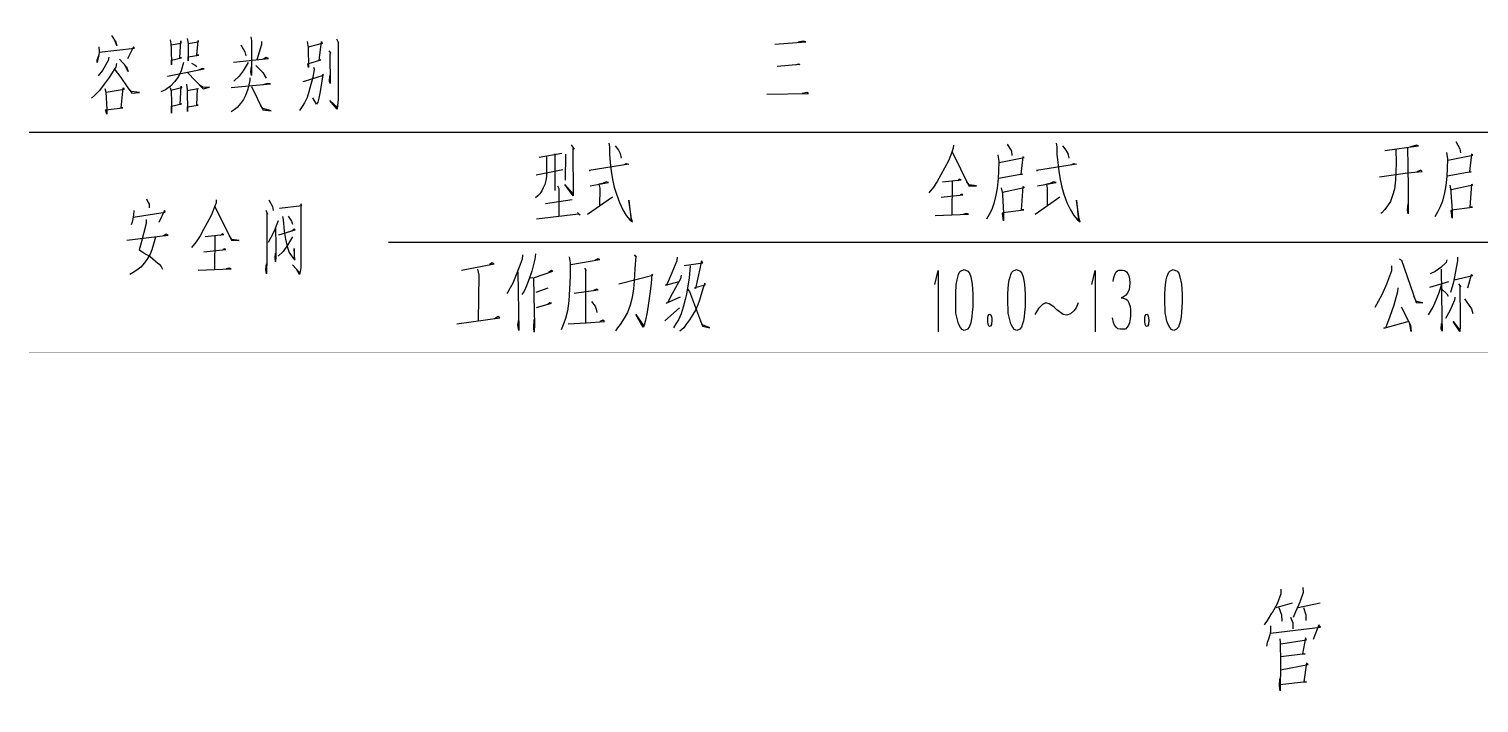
# Model space of a CAD drawing. Extents: x 0 to 8410, y 0 to 11890.
# Drawn here: x 6510 to 7434, y 7836 to 8265 of the extents above; entities that cross this region are included whole.
import ezdxf

# ---------------------------------------------------------------- set-up
doc = ezdxf.new("R2010")
doc.units = 0
doc.header["$MEASUREMENT"] = 0
doc.layers.add('6', color=7, linetype='Continuous')

msp = doc.modelspace()

# ---------------------------------------------------------------- linework, layer by layer
at = {"layer": '6'}
for p, q in [((6554.56, 8253.78), (6554.69, 8250.45)), ((6554.69, 8250.25), (6577.17, 8252.8)), ((6562.53, 8260.84), (6565.41, 8256.72)), ((6565.93, 8254.37), (6564.75, 8257.9)), ((6565.41, 8256.72), (6565.93, 8254.37)), ((6576.52, 8253.78), (6572.86, 8246.14)), ((6577.17, 8252.8), (6576.52, 8253.78)), ((6599.85, 8258.1), (6600.37, 8255.55)), ((6600.37, 8255.55), (6600.63, 8252.41)), ((6606.78, 8255.74), (6600.5, 8254.76)), ((6600.63, 8252.41), (6600.9, 8242.21)), ((6606.12, 8246.72), (6606.65, 8257.51)), ((6606.65, 8257.51), (6606.78, 8255.74)), ((6610.83, 8259.08), (6611.35, 8255.74)), ((6617.89, 8256.72), (6611.35, 8255.55)), ((6611.35, 8255.74), (6611.48, 8249.86)), ((6616.97, 8248.29), (6617.76, 8257.7)), ((6617.76, 8257.7), (6617.89, 8256.72)), ((6645.01, 8254.96), (6647.5, 8250.45)), ((6651.42, 8260.06), (6651.81, 8257.51)), ((6651.81, 8257.51), (6651.68, 8235.35)), ((6658.08, 8255.16), (6655.08, 8245.35)), ((6658.08, 8257.12), (6658.08, 8255.16)), ((6687.17, 8257.12), (6687.82, 8253.19)), ((6696.84, 8255.74), (6687.82, 8253.39)), ((6687.82, 8253.19), (6688.08, 8240.45)), ((6695.01, 8244.96), (6696.45, 8257.12)), ((6696.45, 8257.12), (6696.84, 8255.74)), ((6705.99, 8258.88), (6707.3, 8256.33)), ((6707.3, 8256.33), (6706.91, 8256.14)), ((6706.91, 8256.14), (6706.91, 8220.06)), ((6985.24, 8255.41), (7004.98, 8256.78)), ((7003.41, 8257.37), (7000.14, 8256.59)), ((7004.98, 8256.78), (7003.41, 8257.37)), ((6553.51, 8245.35), (6554.43, 8248.1)), ((6553.9, 8245.74), (6553.51, 8243.78)), ((6553.51, 8243.78), (6553.51, 8245.35)), ((6554.56, 8248.49), (6553.9, 8245.74)), ((6554.69, 8250.45), (6554.56, 8248.49)), ((6560.44, 8244.96), (6556.91, 8238.68)), ((6560.83, 8247.12), (6560.44, 8244.96)), ((6565.67, 8243), (6565.27, 8240.84)), ((6567.63, 8245.94), (6572.07, 8241.04)), ((6600.9, 8245.16), (6607.17, 8246.72)), ((6600.9, 8242.21), (6600.9, 8245.16)), ((6607.17, 8246.72), (6606.12, 8246.72)), ((6608.48, 8243.78), (6607.04, 8238.49)), ((6611.48, 8249.86), (6611.48, 8244.76)), ((6611.48, 8247.31), (6618.15, 8248.29)), ((6611.48, 8244.76), (6611.48, 8247.31)), ((6613.57, 8243.39), (6615.93, 8242.02)), ((6618.15, 8248.29), (6616.97, 8248.29)), ((6640.31, 8243.98), (6662.53, 8246.33)), ((6649.59, 8243.78), (6646.45, 8238.49)), ((6647.5, 8250.45), (6648.15, 8247.9)), ((6661.09, 8246.92), (6659.39, 8245.94)), ((6662.53, 8246.33), (6661.09, 8246.92)), ((6687.69, 8242.8), (6696.06, 8245.35)), ((6688.08, 8240.45), (6687.69, 8242.8)), ((6696.06, 8245.35), (6695.01, 8244.96)), ((6701.16, 8251.23), (6702.07, 8249.86)), ((6702.07, 8249.86), (6701.81, 8248.88)), ((6701.81, 8248.88), (6701.94, 8230.45)), ((6998.44, 8242.27), (7000.28, 8242.86)), ((7000.28, 8242.86), (7001.19, 8242.47)), ((6556.91, 8238.68), (6554.16, 8235.16)), ((6561.09, 8234.17), (6557.82, 8229.86)), ((6564.23, 8239.27), (6561.09, 8234.17)), ((6565.27, 8240.84), (6564.23, 8239.27)), ((6564.36, 8239.66), (6568.41, 8234.17)), ((6568.41, 8234.17), (6572.59, 8228.29)), ((6573.25, 8237.9), (6571.16, 8242.02)), ((6572.07, 8241.04), (6573.25, 8237.9)), ((6598.15, 8234.96), (6621.68, 8239.66)), ((6605.34, 8234.76), (6602.99, 8231.63)), ((6607.04, 8238.49), (6605.34, 8234.76)), ((6610.96, 8237.31), (6621.03, 8226.92)), ((6615.93, 8242.02), (6616.84, 8241.23)), ((6620.63, 8239.86), (6618.28, 8239.08)), ((6621.68, 8239.66), (6620.63, 8239.86)), ((6643.97, 8234.96), (6640.57, 8231.82)), ((6646.45, 8238.49), (6643.97, 8234.96)), ((6650.76, 8233.98), (6650.76, 8232.21)), ((6651.42, 8237.7), (6651.68, 8241.23)), ((6651.68, 8235.35), (6651.42, 8237.7)), ((6654.56, 8241.82), (6659, 8237.31)), ((6659, 8237.31), (6661.09, 8233.78)), ((6685.6, 8231.82), (6697.76, 8235.55)), ((6690.83, 8234.17), (6689.65, 8229.66)), ((6691.74, 8239.47), (6690.83, 8234.17)), ((6691.35, 8240.84), (6691.74, 8239.47)), ((6696.97, 8234.57), (6695.93, 8227.9)), ((6697.23, 8236.33), (6696.97, 8234.57)), ((6697.76, 8235.55), (6697.23, 8236.33)), ((6701.55, 8231.63), (6701.81, 8235.35)), ((7001.19, 8242.47), (6986.81, 8241.1)), ((6554.82, 8225.94), (6551.68, 8222.8)), ((6557.82, 8229.86), (6554.82, 8225.94)), ((6558.35, 8227.12), (6559, 8224.76)), ((6559, 8224.76), (6559.52, 8213.78)), ((6570.63, 8226.53), (6559.26, 8224.57)), ((6568.8, 8214.76), (6569.98, 8227.51)), ((6569.98, 8227.51), (6570.63, 8226.53)), ((6572.59, 8228.29), (6575.6, 8224.17)), ((6575.34, 8225.16), (6573.25, 8227.31)), ((6580.44, 8224.57), (6575.34, 8225.16)), ((6575.6, 8224.17), (6580.44, 8224.57)), ((6596.97, 8226.33), (6593.97, 8224.96)), ((6600.24, 8228.68), (6596.97, 8226.33)), ((6599.98, 8227.7), (6600.5, 8225.55)), ((6602.99, 8231.63), (6600.24, 8228.68)), ((6607.17, 8227.51), (6600.37, 8225.94)), ((6600.5, 8225.55), (6600.9, 8218.68)), ((6606.25, 8216.92), (6606.91, 8228.68)), ((6606.91, 8228.68), (6607.17, 8227.51)), ((6610.31, 8229.86), (6610.83, 8226.33)), ((6617.76, 8226.92), (6610.57, 8225.74)), ((6610.83, 8226.33), (6610.96, 8212.61)), ((6616.84, 8216.53), (6617.37, 8227.12)), ((6617.37, 8227.12), (6617.76, 8226.92)), ((6621.03, 8227.7), (6618.41, 8229.47)), ((6621.03, 8226.92), (6624.95, 8228.1)), ((6624.95, 8228.1), (6621.03, 8227.7)), ((6638.87, 8227.7), (6663.84, 8230.06)), ((6649.46, 8226.72), (6648.02, 8222.61)), ((6650.76, 8232.21), (6649.46, 8226.72)), ((6651.81, 8228.49), (6659, 8213.59)), ((6662.27, 8230.45), (6659, 8229.47)), ((6663.84, 8230.06), (6662.27, 8230.45)), ((6684.56, 8231.82), (6684.95, 8231.63)), ((6684.95, 8231.63), (6685.6, 8231.82)), ((6688.35, 8224.96), (6687.17, 8221.43)), ((6689.65, 8229.66), (6688.35, 8224.96)), ((6695.93, 8227.9), (6695.27, 8224.17)), ((6701.94, 8230.45), (6701.55, 8231.63)), ((7005.63, 8224.63), (7002.76, 8224.04)), ((7006.68, 8224.04), (7005.63, 8224.63)), ((6551.68, 8222.8), (6549.72, 8221.04)), ((6600.9, 8218.68), (6600.9, 8217.7)), ((6600.9, 8217.7), (6600.9, 8211.43)), ((6600.9, 8215.94), (6607.17, 8217.31)), ((6600.9, 8211.43), (6600.9, 8215.94)), ((6607.17, 8217.31), (6606.25, 8216.92)), ((6610.96, 8215.55), (6617.89, 8216.53)), ((6610.96, 8212.61), (6610.96, 8215.55)), ((6617.89, 8216.53), (6616.84, 8216.53)), ((6642.66, 8215.16), (6640.83, 8213.59)), ((6644.75, 8217.51), (6642.66, 8215.16)), ((6646.71, 8220.25), (6644.75, 8217.51)), ((6648.02, 8222.61), (6646.71, 8220.25)), ((6659, 8214.37), (6657.56, 8216.53)), ((6684.03, 8215.74), (6682.46, 8213.19)), ((6685.47, 8218.1), (6684.03, 8215.74)), ((6687.17, 8221.43), (6685.47, 8218.1)), ((6693.18, 8217.12), (6690.83, 8221.23)), ((6693.97, 8218.49), (6693.18, 8217.12)), ((6694.75, 8221.04), (6693.97, 8218.49)), ((6695.27, 8224.17), (6694.75, 8221.04)), ((6706.38, 8213.98), (6701.68, 8219.47)), ((6701.68, 8219.47), (6706.52, 8214.96)), ((6706.65, 8216.33), (6706.38, 8213.98)), ((6706.52, 8214.96), (6706.91, 8216.72)), ((6706.91, 8220.06), (6706.65, 8216.33)), ((6980.14, 8223.65), (7006.68, 8224.04)), ((6558.74, 8213.59), (6569.72, 8214.76)), ((6559.65, 8210.84), (6558.74, 8213.59)), ((6559.52, 8213.78), (6559.65, 8210.84)), ((6569.72, 8214.76), (6568.8, 8214.76)), ((6640.83, 8213.59), (6638.74, 8212.21)), ((6664.36, 8213), (6659, 8214.37)), ((6659, 8213.59), (6664.36, 8213)), ((6510, 8199.25), (8310, 8199.25)), ((6855.54, 8191.35), (6857.5, 8188.61)), ((6857.5, 8188.61), (6856.58, 8189)), ((6856.58, 8189), (6856.71, 8158.8)), ((6879.46, 8192.33), (6879.85, 8189.98)), ((6879.85, 8189.98), (6879.85, 8185.27)), ((6883.51, 8190.57), (6885.6, 8187.82)), ((6885.6, 8187.82), (6886.78, 8185.86)), ((7099.05, 8189.2), (7098.13, 8186.65)), ((7099.18, 8191.16), (7099.05, 8189.2)), ((7133.29, 8191.74), (7136.04, 8187.23)), ((7164.67, 8192.33), (7165.06, 8189.98)), ((7165.06, 8189.98), (7165.06, 8185.27)), ((7168.72, 8190.57), (7170.81, 8187.82)), ((7170.81, 8187.82), (7171.99, 8185.86)), ((7374.11, 8187.66), (7395.41, 8190.6)), ((7381.16, 8188.25), (7381.29, 8179.82)), ((7388.48, 8189.23), (7388.75, 8178.05)), ((7394.37, 8190.99), (7390.44, 8190.01)), ((7395.41, 8190.6), (7394.37, 8190.99)), ((7419.2, 8193.35), (7421.95, 8188.84)), ((7421.95, 8188.84), (7422.34, 8186.09)), ((6835.01, 8183.51), (6849.52, 8186.06)), ((6839.85, 8183.71), (6839.85, 8173.71)), ((6845.08, 8185.47), (6845.08, 8162.14)), ((6851.88, 8185.27), (6851.74, 8168.8)), ((6892.27, 8179), (6866.91, 8174.88)), ((6879.85, 8185.27), (6880.37, 8179.98)), ((6880.37, 8179.98), (6881.03, 8174.49)), ((6886.78, 8185.86), (6887.43, 8182.73)), ((6889, 8178.61), (6890.57, 8179.39)), ((6890.57, 8179.39), (6892.27, 8179)), ((7096.17, 8181.55), (7093.42, 8176.45)), ((7098.13, 8186.65), (7096.17, 8181.55)), ((7098.26, 8186.84), (7108.98, 8165.27)), ((7127.41, 8184.88), (7128.06, 8180.76)), ((7128.06, 8180.76), (7127.93, 8174.69)), ((7128.2, 8179.98), (7144.27, 8183.12)), ((7136.04, 8187.23), (7136.43, 8184.49)), ((7143.36, 8183.71), (7142.05, 8172.53)), ((7144.27, 8183.12), (7143.36, 8183.71)), ((7177.48, 8179), (7152.12, 8174.88)), ((7165.06, 8185.27), (7165.58, 8179.98)), ((7165.58, 8179.98), (7166.23, 8174.49)), ((7171.99, 8185.86), (7172.64, 8182.73)), ((7174.21, 8178.61), (7175.78, 8179.39)), ((7175.78, 8179.39), (7177.48, 8179)), ((7381.29, 8179.82), (7381.16, 8173.94)), ((7413.32, 8186.48), (7413.97, 8182.37)), ((7413.97, 8182.37), (7413.84, 8176.29)), ((7414.1, 8181.58), (7430.18, 8184.72)), ((7429.27, 8185.31), (7427.96, 8174.13)), ((7430.18, 8184.72), (7429.27, 8185.31)), ((6833.18, 8172.14), (6850.18, 8175.67)), ((6839.85, 8171.16), (6839.33, 8168.61)), ((6839.85, 8173.71), (6839.85, 8171.16)), ((6866.91, 8174.88), (6867.56, 8174.88)), ((6881.03, 8174.49), (6881.94, 8169.2)), ((6881.94, 8169.2), (6882.99, 8164.29)), ((7091.07, 8172.14), (7088.85, 8168.02)), ((7093.42, 8176.45), (7091.07, 8172.14)), ((7092.12, 8167.63), (7104.01, 8169)), ((7102.84, 8169.39), (7101.92, 8168.41)), ((7104.01, 8169), (7102.84, 8169.39)), ((7127.67, 8169.59), (7127.02, 8163.71)), ((7127.93, 8174.69), (7127.67, 8169.59)), ((7143.23, 8172.53), (7127.8, 8169.78)), ((7142.05, 8172.53), (7143.23, 8172.53)), ((7152.12, 8174.88), (7152.77, 8174.88)), ((7166.23, 8174.49), (7167.15, 8169.2)), ((7167.15, 8169.2), (7168.2, 8164.29)), ((7370.71, 8170.99), (7388.48, 8173.35)), ((7380.9, 8168.84), (7380.25, 8163.15)), ((7381.16, 8173.94), (7380.9, 8168.84)), ((7388.48, 8173.35), (7397.9, 8174.33)), ((7388.75, 8178.05), (7388.88, 8162.96)), ((7396.98, 8175.11), (7394.37, 8174.13)), ((7397.9, 8174.33), (7396.98, 8175.11)), ((7413.58, 8171.19), (7412.93, 8165.31)), ((7413.84, 8176.29), (7413.58, 8171.19)), ((7429.14, 8174.13), (7413.71, 8171.39)), ((7427.96, 8174.13), (7429.14, 8174.13)), ((6835.54, 8160.18), (6834.36, 8158.8)), ((6836.84, 8161.94), (6835.54, 8160.18)), ((6837.76, 8163.9), (6836.84, 8161.94)), ((6838.67, 8166.06), (6837.76, 8163.9)), ((6839.33, 8168.61), (6838.67, 8166.06)), ((6846.78, 8165.27), (6847.56, 8163.51)), ((6847.56, 8163.51), (6847.56, 8145.86)), ((6856.71, 8158.8), (6851.48, 8166.06)), ((6851.48, 8166.06), (6856.71, 8160.18)), ((6867.56, 8165.08), (6879.33, 8167.23)), ((6875.53, 8166.65), (6873.18, 8166.25)), ((6873.18, 8166.25), (6873.7, 8163.71)), ((6873.7, 8163.71), (6873.57, 8152.53)), ((6877.76, 8167.63), (6875.53, 8166.65)), ((6879.33, 8167.23), (6877.76, 8167.63)), ((6882.99, 8164.29), (6884.29, 8159.78)), ((6884.29, 8159.78), (6886.25, 8154.49)), ((7086.37, 8164.29), (7083.49, 8160.76)), ((7088.85, 8168.02), (7086.37, 8164.29)), ((7098.26, 8168.02), (7098, 8146.45)), ((7104.4, 8159.78), (7103.36, 8159.39)), ((7105.19, 8159.39), (7104.4, 8159.78)), ((7109.11, 8165.86), (7107.54, 8168.02)), ((7108.98, 8165.27), (7113.82, 8165.08)), ((7113.82, 8165.08), (7109.11, 8165.86)), ((7127.02, 8163.71), (7126.1, 8159.2)), ((7129.63, 8163.9), (7130.29, 8160.37)), ((7130.29, 8160.37), (7130.29, 8159.39)), ((7144.14, 8163.9), (7130.42, 8160.96)), ((7142.57, 8149.98), (7143.62, 8164.69)), ((7143.62, 8164.69), (7144.14, 8163.9)), ((7152.77, 8165.08), (7164.53, 8167.23)), ((7160.74, 8166.65), (7158.39, 8166.25)), ((7158.39, 8166.25), (7158.91, 8163.71)), ((7158.91, 8163.71), (7158.78, 8152.53)), ((7162.97, 8167.63), (7160.74, 8166.65)), ((7164.53, 8167.23), (7162.97, 8167.63)), ((7168.2, 8164.29), (7169.5, 8159.78)), ((7169.5, 8159.78), (7171.46, 8154.49)), ((7380.25, 8163.15), (7378.94, 8159.03)), ((7388.88, 8162.96), (7388.88, 8150.6)), ((7412.01, 8160.8), (7410.71, 8155.5)), ((7412.93, 8165.31), (7412.01, 8160.8)), ((7415.54, 8165.5), (7416.2, 8161.97)), ((7416.2, 8161.97), (7416.2, 8160.99)), ((7416.2, 8160.99), (7416.98, 8149.43)), ((7430.05, 8165.5), (7416.33, 8162.56)), ((7428.48, 8151.58), (7429.53, 8166.29)), ((7429.53, 8166.29), (7430.05, 8165.5)), ((6584.82, 8156.95), (6586, 8154.6)), ((6586, 8154.6), (6586.52, 8153.42)), ((6586.52, 8153.42), (6586.52, 8152.44)), ((6586.52, 8152.44), (6586.52, 8151.27)), ((6628.28, 8151.86), (6626.32, 8146.76)), ((6629.2, 8154.4), (6628.28, 8151.86)), ((6628.42, 8152.05), (6639.13, 8130.48)), ((6629.33, 8156.36), (6629.2, 8154.4)), ((6662.73, 8156.36), (6665.08, 8152.05)), ((6665.08, 8152.05), (6665.6, 8149.5)), ((6669.53, 8150.87), (6683.78, 8152.64)), ((6683.78, 8152.64), (6683.12, 8153.62)), ((6683.12, 8153.62), (6683.12, 8150.87)), ((6683.12, 8150.87), (6683.12, 8121.27)), ((6834.36, 8158.8), (6832.79, 8157.43)), ((6839.2, 8153.9), (6856.19, 8156.45)), ((6865.99, 8147.04), (6881.81, 8158.22)), ((6886.25, 8154.49), (6888.48, 8149.98)), ((6893.97, 8144.1), (6892.27, 8156.06)), ((6892.27, 8156.06), (6893.7, 8142.92)), ((7091.33, 8158.02), (7105.19, 8159.39)), ((7124.8, 8153.9), (7123.49, 8150.18)), ((7126.1, 8159.2), (7124.8, 8153.9)), ((7130.29, 8159.39), (7131.07, 8147.82)), ((7151.2, 8147.04), (7167.02, 8158.22)), ((7171.46, 8154.49), (7173.69, 8149.98)), ((7179.18, 8144.1), (7177.48, 8156.06)), ((7177.48, 8156.06), (7178.91, 8142.92)), ((7375.8, 8152.37), (7374.11, 8150.01)), ((7377.63, 8155.11), (7375.8, 8152.37)), ((7378.94, 8159.03), (7377.63, 8155.11)), ((7388.48, 8149.82), (7388.88, 8153.74)), ((7388.88, 8150.6), (7388.88, 8147.27)), ((7409.4, 8151.78), (7407.7, 8148.45)), ((7410.71, 8155.5), (7409.4, 8151.78)), ((7416.59, 8149.82), (7429.92, 8151.58)), ((7429.92, 8151.58), (7428.48, 8151.58)), ((6575.67, 8142.05), (6575.15, 8140.29)), ((6576.06, 8144.21), (6575.67, 8142.05)), ((6576.59, 8146.56), (6576.06, 8144.21)), ((6576.46, 8145.19), (6596.72, 8148.33)), ((6576.72, 8149.5), (6576.59, 8146.56)), ((6584.56, 8141.27), (6581.42, 8128.91)), ((6584.69, 8143.82), (6584.56, 8141.27)), ((6596.32, 8149.5), (6592.79, 8141.86)), ((6596.72, 8148.33), (6596.32, 8149.5)), ((6623.58, 8141.66), (6621.23, 8137.35)), ((6626.32, 8146.76), (6623.58, 8141.66)), ((6660.9, 8149.7), (6662.08, 8147.15)), ((6662.08, 8147.15), (6661.55, 8147.93)), ((6661.55, 8147.93), (6661.55, 8118.91)), ((6668.87, 8142.84), (6667.43, 8139.7)), ((6671.49, 8145.58), (6671.88, 8143.62)), ((6671.88, 8143.62), (6672.66, 8136.36)), ((6675.15, 8145.78), (6677.37, 8142.64)), ((6677.37, 8142.64), (6677.89, 8140.68)), ((6860.24, 8147.23), (6833.44, 8143.9)), ((6859.59, 8148.22), (6861.16, 8146.45)), ((6861.16, 8146.45), (6860.24, 8147.23)), ((6888.48, 8149.98), (6890.57, 8146.25)), ((6890.57, 8146.25), (6892.92, 8143.51)), ((6892.92, 8143.51), (6894.62, 8142.33)), ((6894.62, 8142.33), (6893.97, 8144.1)), ((7087.54, 8146.25), (7108.72, 8147.04)), ((7107.67, 8147.63), (7105.45, 8147.04)), ((7108.72, 8147.04), (7107.67, 8147.63)), ((7121.79, 8146.84), (7120.09, 8143.9)), ((7123.49, 8150.18), (7121.79, 8146.84)), ((7130.42, 8147.63), (7130.68, 8148.22)), ((7131.07, 8142.92), (7130.42, 8147.63)), ((7130.68, 8148.22), (7144.01, 8149.98)), ((7131.07, 8147.82), (7131.07, 8142.92)), ((7144.01, 8149.98), (7142.57, 8149.98)), ((7173.69, 8149.98), (7175.78, 8146.25)), ((7175.78, 8146.25), (7178.13, 8143.51)), ((7178.13, 8143.51), (7179.83, 8142.33)), ((7179.83, 8142.33), (7179.18, 8144.1)), ((7372.14, 8148.05), (7371.49, 8147.47)), ((7374.11, 8150.01), (7372.14, 8148.05)), ((7388.88, 8147.27), (7388.48, 8149.82)), ((7407.7, 8148.45), (7406, 8145.5)), ((7416.33, 8149.23), (7416.59, 8149.82)), ((7416.98, 8144.52), (7416.33, 8149.23)), ((7416.98, 8149.43), (7416.98, 8144.52)), ((6572.27, 8130.48), (6598.68, 8133.82)), ((6590.7, 8132.44), (6589.4, 8127.93)), ((6597.5, 8134.4), (6595.41, 8133.42)), ((6598.68, 8133.82), (6597.5, 8134.4)), ((6619, 8133.23), (6616.52, 8129.5)), ((6621.23, 8137.35), (6619, 8133.23)), ((6622.27, 8132.84), (6634.17, 8134.21)), ((6628.42, 8133.23), (6628.15, 8111.66)), ((6632.99, 8134.6), (6632.08, 8133.62)), ((6634.17, 8134.21), (6632.99, 8134.6)), ((6639.27, 8131.07), (6637.7, 8133.23)), ((6663.91, 8131.86), (6662.34, 8129.11)), ((6666.26, 8136.36), (6663.91, 8131.86)), ((6667.43, 8139.7), (6666.26, 8136.36)), ((6667.04, 8138.72), (6667.3, 8126.76)), ((6669.13, 8134.01), (6679.59, 8137.15)), ((6672.66, 8136.36), (6673.45, 8131.27)), ((6677.89, 8132.64), (6674.76, 8127.35)), ((6678.94, 8137.54), (6677.5, 8136.36)), ((6679.59, 8137.15), (6678.94, 8137.54)), ((6581.42, 8128.91), (6580.11, 8124.4)), ((6580.11, 8124.4), (6582.47, 8123.03)), ((6582.47, 8123.03), (6584.43, 8121.66)), ((6588.35, 8124.4), (6587.17, 8121.66)), ((6589.4, 8127.93), (6588.35, 8124.4)), ((6616.52, 8129.5), (6613.64, 8125.97)), ((6621.49, 8123.23), (6635.34, 8124.6)), ((6634.56, 8124.99), (6633.51, 8124.6)), ((6635.34, 8124.6), (6634.56, 8124.99)), ((6639.13, 8130.48), (6643.97, 8130.29)), ((6643.97, 8130.29), (6639.27, 8131.07)), ((6667.3, 8126.76), (6667.3, 8120.09)), ((6671.88, 8123.42), (6668.87, 8120.48)), ((6674.76, 8127.35), (6671.88, 8123.42)), ((6673.45, 8131.27), (6674.49, 8126.56)), ((6674.49, 8126.56), (6675.8, 8122.64)), ((6675.8, 8122.64), (6677.63, 8119.89)), ((6679.46, 8117.93), (6678.94, 8125.19)), ((6678.94, 8125.19), (6678.94, 8118.72)), ((6739.18, 8129.25), (8310, 8129.25)), ((6581.29, 8113.42), (6578.68, 8111.46)), ((6583.51, 8116.17), (6581.29, 8113.42)), ((6585.61, 8118.91), (6583.51, 8116.17)), ((6584.43, 8121.66), (6587.17, 8120.09)), ((6587.17, 8121.66), (6585.61, 8118.91)), ((6587.17, 8120.09), (6590.57, 8117.15)), ((6590.57, 8117.15), (6592.93, 8115.19)), ((6592.93, 8115.19), (6594.23, 8113.82)), ((6594.23, 8113.82), (6595.02, 8112.05)), ((6660.9, 8111.86), (6661.29, 8115.58)), ((6661.55, 8118.91), (6661.29, 8109.11)), ((6666.91, 8119.31), (6667.17, 8122.25)), ((6667.17, 8116.76), (6666.91, 8119.31)), ((6667.3, 8120.09), (6667.17, 8116.76)), ((6677.63, 8119.89), (6679.46, 8117.93)), ((6680.38, 8112.05), (6677.89, 8114.8)), ((6677.89, 8114.8), (6682.34, 8110.09)), ((6683.12, 8121.27), (6683.12, 8113.23)), ((6785.52, 8111.52), (6806.43, 8115.44)), ((6805.12, 8116.22), (6803.55, 8115.05)), ((6806.43, 8115.44), (6805.12, 8116.22)), ((6824.21, 8118.58), (6822.38, 8113.28)), ((6824.47, 8121.32), (6824.21, 8118.58)), ((6832.31, 8118.58), (6830.35, 8110.93)), ((6832.7, 8121.91), (6832.31, 8118.58)), ((6854.27, 8119.95), (6854.93, 8116.22)), ((6854.93, 8116.22), (6854.8, 8107.6)), ((6855.19, 8115.05), (6873.75, 8118.18)), ((6872.57, 8118.77), (6870.35, 8117.6)), ((6873.75, 8118.18), (6872.57, 8118.77)), ((6895.71, 8121.32), (6897.02, 8119.75)), ((6896.63, 8120.34), (6896.1, 8112.3)), ((6897.02, 8119.75), (6896.63, 8120.34)), ((6922.9, 8117.4), (6918.59, 8107.2)), ((6923.16, 8119.75), (6922.9, 8117.4)), ((6927.48, 8114.46), (6939.37, 8116.22)), ((6931.27, 8114.26), (6930.61, 8106.42)), ((6937.67, 8113.48), (6934.8, 8099.75)), ((6938.59, 8117.4), (6937.67, 8113.48)), ((6939.37, 8116.22), (6938.59, 8117.4)), ((7378.34, 8114.17), (7378.21, 8111.03)), ((7383.43, 8118.68), (7384.74, 8117.89)), ((7384.74, 8117.89), (7394.02, 8090.83)), ((7413.24, 8116.33), (7409.84, 8113.19)), ((7413.63, 8118.09), (7413.24, 8116.33)), ((7420.3, 8117.5), (7418.86, 8109.46)), ((7420.43, 8119.66), (7420.3, 8117.5)), ((6576.46, 8109.89), (6574.23, 8108.72)), ((6578.68, 8111.46), (6576.46, 8109.89)), ((6617.7, 8111.46), (6638.87, 8112.25)), ((6637.83, 8112.84), (6635.6, 8112.25)), ((6638.87, 8112.25), (6637.83, 8112.84)), ((6661.29, 8109.11), (6660.9, 8111.86)), ((6682.34, 8108.72), (6680.38, 8112.05)), ((6682.73, 8110.68), (6682.34, 8108.72)), ((6683.12, 8113.23), (6682.73, 8110.68)), ((6795.84, 8112.11), (6796.63, 8108.38)), ((6796.63, 8108.38), (6796.23, 8079.16)), ((6820.03, 8107.4), (6818.33, 8103.28)), ((6822.38, 8113.28), (6820.03, 8107.4)), ((6821.59, 8110.34), (6822.12, 8073.09)), ((6828.65, 8106.03), (6826.95, 8101.52)), ((6830.35, 8110.93), (6828.65, 8106.03)), ((6829.57, 8106.61), (6832.18, 8106.81)), ((6831.53, 8106.22), (6831.92, 8085.05)), ((6832.18, 8106.81), (6843.82, 8110.73)), ((6843.03, 8111.32), (6841.07, 8109.95)), ((6843.82, 8110.73), (6843.03, 8111.32)), ((6854.8, 8107.6), (6854.53, 8099.36)), ((6864.08, 8112.69), (6865.12, 8111.12)), ((6865.12, 8111.12), (6864.6, 8111.52)), ((6864.6, 8111.52), (6864.6, 8078.18)), ((6885.78, 8102.69), (6907.61, 8108.38)), ((6895.71, 8104.65), (6895.32, 8099.56)), ((6896.1, 8112.3), (6895.71, 8104.65)), ((6906.95, 8108.97), (6906.43, 8102.89)), ((6907.61, 8108.38), (6906.95, 8108.97)), ((6915.58, 8101.91), (6924.34, 8104.26)), ((6918.59, 8107.2), (6916.49, 8102.3)), ((6925.25, 8106.03), (6919.89, 8096.42)), ((6925.65, 8108.38), (6925.25, 8106.03)), ((6930.61, 8106.42), (6929.83, 8101.52)), ((7087.22, 8102.31), (7089.44, 8111.31)), ((7089.44, 8111.31), (7089.44, 8072.11)), ((7100.95, 8102.31), (7101.4, 8105.31)), ((7101.4, 8105.31), (7101.86, 8107.11)), ((7101.86, 8107.11), (7102.32, 8108.71)), ((7102.32, 8108.71), (7103.04, 8110.11)), ((7103.04, 8110.11), (7103.69, 8110.91)), ((7103.69, 8110.91), (7105.91, 8111.91)), ((7105.91, 8111.91), (7108.27, 8110.91)), ((7108.27, 8110.91), (7109.44, 8109.51)), ((7109.44, 8109.51), (7110.16, 8107.31)), ((7110.16, 8107.31), (7111.08, 8102.51)), ((7134.28, 8102.31), (7134.74, 8105.31)), ((7134.74, 8105.31), (7135.19, 8107.11)), ((7135.19, 8107.11), (7135.65, 8108.71)), ((7135.65, 8108.71), (7136.37, 8110.11)), ((7136.37, 8110.11), (7137.02, 8110.91)), ((7137.02, 8110.91), (7139.25, 8111.91)), ((7139.25, 8111.91), (7141.6, 8110.91)), ((7141.6, 8110.91), (7142.78, 8109.51)), ((7142.78, 8109.51), (7143.49, 8107.31)), ((7143.49, 8107.31), (7144.41, 8102.51)), ((7187.22, 8102.31), (7189.44, 8111.31)), ((7189.44, 8111.31), (7189.44, 8072.11)), ((7200.82, 8104.31), (7201.21, 8105.91)), ((7201.21, 8105.91), (7201.6, 8107.51)), ((7201.6, 8107.51), (7202.25, 8109.11)), ((7202.25, 8109.11), (7202.84, 8110.31)), ((7202.84, 8110.31), (7203.63, 8111.11)), ((7203.63, 8111.11), (7204.54, 8111.51)), ((7204.54, 8111.51), (7206.76, 8111.51)), ((7206.76, 8111.51), (7208.14, 8111.31)), ((7208.14, 8111.31), (7209.31, 8110.51)), ((7209.31, 8110.51), (7210.23, 8109.31)), ((7210.23, 8109.31), (7210.88, 8107.91)), ((7210.88, 8107.91), (7211.34, 8105.91)), ((7211.34, 8105.91), (7211.53, 8103.51)), ((7234.28, 8102.31), (7234.74, 8105.31)), ((7234.74, 8105.31), (7235.2, 8107.11)), ((7235.2, 8107.11), (7235.65, 8108.71)), ((7235.65, 8108.71), (7236.37, 8110.11)), ((7236.37, 8110.11), (7237.03, 8110.91)), ((7237.03, 8110.91), (7239.25, 8111.91)), ((7239.25, 8111.91), (7241.6, 8110.91)), ((7241.6, 8110.91), (7242.78, 8109.51)), ((7242.78, 8109.51), (7243.5, 8107.31)), ((7243.5, 8107.31), (7244.41, 8102.51)), ((7378.21, 8111.03), (7375.07, 8102.6)), ((7402.78, 8100.64), (7414.81, 8104.36)), ((7406.05, 8110.64), (7402.91, 8109.07)), ((7409.84, 8113.19), (7406.05, 8110.64)), ((7409.97, 8112.21), (7410.36, 8081.23)), ((7418.86, 8109.46), (7417.81, 8103.78)), ((7418.34, 8105.34), (7430.1, 8108.09)), ((7429.06, 8108.48), (7426.83, 8100.05)), ((7430.1, 8108.09), (7429.06, 8108.48)), ((6815.06, 8097.4), (6814.4, 8096.61)), ((6816.63, 8100.14), (6815.06, 8097.4)), ((6818.33, 8103.28), (6816.63, 8100.14)), ((6825.52, 8098.18), (6824.08, 8096.03)), ((6826.95, 8101.52), (6825.52, 8098.18)), ((6833.23, 8097.4), (6840.94, 8100.14)), ((6854.53, 8099.36), (6854.01, 8091.91)), ((6857.41, 8096.81), (6872.7, 8098.97)), ((6871.79, 8099.36), (6869.96, 8098.77)), ((6872.7, 8098.97), (6871.79, 8099.36)), ((6895.32, 8099.56), (6894.4, 8094.07)), ((6905.65, 8096.42), (6904.86, 8090.54)), ((6906.43, 8102.89), (6905.65, 8096.42)), ((6916.49, 8102.3), (6915.58, 8101.91)), ((6919.89, 8096.42), (6916.89, 8090.73)), ((6928.91, 8096.22), (6928.13, 8092.89)), ((6929.83, 8101.52), (6928.91, 8096.22)), ((6929.7, 8099.36), (6931, 8097.99)), ((6931, 8097.99), (6939.11, 8075.83)), ((6934.4, 8100.34), (6940.94, 8102.11)), ((6934.8, 8099.75), (6934.4, 8100.34)), ((6938.19, 8095.44), (6937.28, 8092.3)), ((6939.63, 8100.14), (6938.19, 8095.44)), ((6940.68, 8103.28), (6939.63, 8100.14)), ((6940.94, 8102.11), (6940.68, 8103.28)), ((7100.55, 8096.51), (7100.95, 8102.31)), ((7100.55, 8089.51), (7100.55, 8096.51)), ((7111.08, 8102.51), (7111.47, 8096.11)), ((7111.47, 8096.11), (7111.47, 8090.91)), ((7133.89, 8096.51), (7134.28, 8102.31)), ((7133.89, 8089.51), (7133.89, 8096.51)), ((7144.41, 8102.51), (7144.8, 8096.11)), ((7144.8, 8096.11), (7144.8, 8090.91)), ((7208.72, 8095.31), (7207.55, 8094.51)), ((7210.03, 8096.91), (7208.72, 8095.31)), ((7211.08, 8099.11), (7210.03, 8096.91)), ((7211.34, 8100.91), (7211.08, 8099.11)), ((7211.53, 8103.51), (7211.34, 8100.91)), ((7233.89, 8096.51), (7234.28, 8102.31)), ((7233.89, 8089.51), (7233.89, 8096.51)), ((7244.41, 8102.51), (7244.8, 8096.11)), ((7244.8, 8096.11), (7244.8, 8090.91)), ((7372.32, 8096.13), (7369.84, 8091.42)), ((7375.07, 8102.6), (7372.32, 8096.13)), ((7382.13, 8097.7), (7379.77, 8089.27)), ((7382.26, 8100.25), (7382.13, 8097.7)), ((7408.53, 8097.11), (7406.7, 8092.8)), ((7410.1, 8102.4), (7408.53, 8097.11)), ((7410.36, 8099.46), (7413.63, 8096.33)), ((7413.63, 8096.33), (7414.41, 8094.95)), ((7417.81, 8103.78), (7415.98, 8097.31)), ((7420.95, 8102.8), (7422.39, 8100.83)), ((7422.39, 8100.83), (7421.87, 8101.23)), ((7421.87, 8101.23), (7422.13, 8080.25)), ((6833.36, 8087.6), (6842.9, 8090.54)), ((6841.85, 8090.73), (6840.55, 8089.75)), ((6842.9, 8090.54), (6841.85, 8090.73)), ((6854.01, 8091.91), (6853.1, 8085.63)), ((6868.52, 8091.52), (6870.74, 8088.58)), ((6870.74, 8088.58), (6871.4, 8086.61)), ((6871.4, 8086.61), (6871.92, 8084.46)), ((6893.1, 8089.16), (6891.4, 8084.46)), ((6894.4, 8094.07), (6893.1, 8089.16)), ((6904.86, 8090.54), (6903.95, 8084.65)), ((6915.19, 8079.16), (6924.6, 8087.4)), ((6915.97, 8090.54), (6925.25, 8094.46)), ((6916.89, 8090.73), (6915.97, 8090.54)), ((6926.82, 8087.99), (6925.51, 8083.67)), ((6928.13, 8092.89), (6926.82, 8087.99)), ((6934.8, 8086.03), (6933.1, 8083.28)), ((6936.23, 8089.36), (6934.8, 8086.03)), ((6937.28, 8092.3), (6936.23, 8089.36)), ((7100.62, 8087.51), (7100.55, 8089.51)), ((7100.75, 8084.11), (7100.62, 8087.51)), ((7111.4, 8088.11), (7111.14, 8084.51)), ((7111.47, 8090.91), (7111.4, 8088.11)), ((7133.95, 8087.51), (7133.89, 8089.51)), ((7134.08, 8084.11), (7133.95, 8087.51)), ((7144.74, 8088.11), (7144.48, 8084.51)), ((7144.8, 8090.91), (7144.74, 8088.11)), ((7153.43, 8087.11), (7150.95, 8083.31)), ((7155.78, 8089.51), (7153.43, 8087.11)), ((7158.01, 8090.71), (7155.78, 8089.51)), ((7160.23, 8090.11), (7158.01, 8090.71)), ((7163.1, 8088.11), (7160.23, 8090.11)), ((7164.93, 8086.11), (7163.1, 8088.11)), ((7169.12, 8083.31), (7164.93, 8086.11)), ((7177.35, 8087.51), (7175.78, 8085.51)), ((7178.66, 8090.71), (7177.35, 8087.51)), ((7207.55, 8094.51), (7206.11, 8093.91)), ((7206.11, 8093.91), (7207.29, 8093.71)), ((7207.29, 8093.71), (7209.18, 8092.91)), ((7209.18, 8092.91), (7210.1, 8092.31)), ((7210.1, 8092.31), (7210.95, 8090.71)), ((7210.95, 8090.71), (7211.67, 8088.31)), ((7211.67, 8088.31), (7211.86, 8086.11)), ((7211.86, 8086.11), (7211.86, 8082.31)), ((7233.95, 8087.51), (7233.89, 8089.51)), ((7234.08, 8084.11), (7233.95, 8087.51)), ((7244.74, 8088.11), (7244.48, 8084.51)), ((7244.8, 8090.91), (7244.74, 8088.11)), ((7369.84, 8091.42), (7367.75, 8087.7)), ((7379.77, 8089.27), (7377.29, 8082.01)), ((7384.48, 8088.09), (7390.36, 8076.52)), ((7394.15, 8091.62), (7392.45, 8094.76)), ((7394.02, 8090.83), (7394.55, 8090.83)), ((7398.34, 8090.64), (7394.15, 8091.62)), ((7394.55, 8090.83), (7398.34, 8090.64)), ((7403.57, 8086.13), (7401.73, 8082.99)), ((7405.13, 8088.68), (7403.57, 8086.13)), ((7406.7, 8092.8), (7405.13, 8088.68)), ((7418.47, 8092.4), (7415.46, 8085.54)), ((7418.73, 8094.36), (7418.47, 8092.4)), ((7424.74, 8093.19), (7429.32, 8086.91)), ((7429.32, 8086.91), (7430.1, 8083.97)), ((6782.64, 8077.4), (6809.96, 8081.12)), ((6808.91, 8081.91), (6806.56, 8080.54)), ((6809.96, 8081.12), (6808.91, 8081.91)), ((6821.59, 8076.61), (6822.12, 8080.14)), ((6822.12, 8073.09), (6821.59, 8076.61)), ((6831.66, 8074.85), (6831.92, 8079.95)), ((6831.92, 8085.05), (6832.05, 8077.2)), ((6832.05, 8077.2), (6831.92, 8071.91)), ((6850.48, 8076.61), (6849.17, 8073.48)), ((6851.79, 8080.73), (6850.48, 8076.61)), ((6853.1, 8085.63), (6851.79, 8080.73)), ((6853.62, 8077.4), (6864.99, 8077.99)), ((6864.99, 8077.99), (6876.76, 8078.77)), ((6875.71, 8079.56), (6873.75, 8078.77)), ((6876.76, 8078.77), (6875.71, 8079.56)), ((6886.69, 8076.81), (6885.12, 8074.65)), ((6889.31, 8080.93), (6886.69, 8076.81)), ((6891.4, 8084.46), (6889.31, 8080.93)), ((6901.33, 8075.05), (6896.76, 8083.28)), ((6896.76, 8083.28), (6901.59, 8076.22)), ((6901.99, 8076.42), (6901.33, 8075.05)), ((6902.9, 8079.56), (6901.99, 8076.42)), ((6903.95, 8084.65), (6902.9, 8079.56)), ((6922.25, 8077.2), (6920.81, 8074.65)), ((6923.82, 8079.75), (6922.25, 8077.2)), ((6925.51, 8083.67), (6923.82, 8079.75)), ((6928.91, 8077.2), (6927.21, 8074.85)), ((6930.87, 8079.75), (6928.91, 8077.2)), ((6933.1, 8083.28), (6930.87, 8079.75)), ((6939.24, 8076.61), (6938.19, 8078.58)), ((6943.82, 8074.85), (6939.24, 8076.61)), ((7101.08, 8082.31), (7100.75, 8084.11)), ((7101.86, 8078.91), (7101.08, 8082.31)), ((7102.38, 8077.31), (7101.86, 8078.91)), ((7103.69, 8074.91), (7102.38, 8077.31)), ((7109.9, 8077.31), (7109.12, 8075.11)), ((7110.42, 8079.31), (7109.9, 8077.31)), ((7110.81, 8081.91), (7110.42, 8079.31)), ((7111.14, 8084.51), (7110.81, 8081.91)), ((7121.01, 8080.31), (7121.14, 8081.31)), ((7121.01, 8078.91), (7121.01, 8080.31)), ((7121.34, 8076.91), (7121.01, 8078.91)), ((7121.14, 8081.31), (7121.34, 8082.31)), ((7121.34, 8082.31), (7121.86, 8083.31)), ((7121.93, 8075.51), (7121.34, 8076.91)), ((7121.86, 8083.31), (7122.19, 8083.51)), ((7122.32, 8083.51), (7123.04, 8083.11)), ((7123.43, 8076.91), (7122.84, 8075.71)), ((7123.04, 8083.11), (7123.49, 8081.11)), ((7123.63, 8079.71), (7123.43, 8076.91)), ((7123.49, 8081.11), (7123.63, 8079.71)), ((7134.41, 8082.31), (7134.08, 8084.11)), ((7135.19, 8078.91), (7134.41, 8082.31)), ((7135.72, 8077.31), (7135.19, 8078.91)), ((7137.02, 8074.91), (7135.72, 8077.31)), ((7143.23, 8077.31), (7142.45, 8075.11)), ((7143.76, 8079.31), (7143.23, 8077.31)), ((7144.15, 8081.91), (7143.76, 8079.31)), ((7144.48, 8084.51), (7144.15, 8081.91)), ((7171.47, 8082.91), (7169.12, 8083.31)), ((7173.69, 8083.71), (7171.47, 8082.91)), ((7175.78, 8085.51), (7173.69, 8083.71)), ((7201.21, 8078.11), (7200.55, 8081.11)), ((7201.86, 8076.51), (7201.21, 8078.11)), ((7202.84, 8075.11), (7201.86, 8076.51)), ((7210.75, 8076.51), (7209.84, 8075.11)), ((7211.34, 8077.91), (7210.75, 8076.51)), ((7211.8, 8080.51), (7211.34, 8077.91)), ((7211.86, 8082.31), (7211.8, 8080.51)), ((7221.01, 8080.31), (7221.14, 8081.31)), ((7221.01, 8078.91), (7221.01, 8080.31)), ((7221.34, 8076.91), (7221.01, 8078.91)), ((7221.14, 8081.31), (7221.34, 8082.31)), ((7221.34, 8082.31), (7221.86, 8083.31)), ((7221.93, 8075.51), (7221.34, 8076.91)), ((7221.86, 8083.31), (7222.19, 8083.51)), ((7222.32, 8083.51), (7223.04, 8083.11)), ((7223.43, 8076.91), (7222.84, 8075.71)), ((7223.04, 8083.11), (7223.5, 8081.11)), ((7223.63, 8079.71), (7223.43, 8076.91)), ((7223.5, 8081.11), (7223.63, 8079.71)), ((7234.41, 8082.31), (7234.08, 8084.11)), ((7235.2, 8078.91), (7234.41, 8082.31)), ((7235.72, 8077.31), (7235.2, 8078.91)), ((7237.03, 8074.91), (7235.72, 8077.31)), ((7243.23, 8077.31), (7242.45, 8075.11)), ((7243.76, 8079.31), (7243.23, 8077.31)), ((7244.15, 8081.91), (7243.76, 8079.31)), ((7244.48, 8084.51), (7244.15, 8081.91)), ((7373.5, 8074.56), (7388.79, 8078.68)), ((7377.29, 8082.01), (7374.55, 8074.56)), ((7390.89, 8072.4), (7389.97, 8077.11)), ((7390.36, 8076.52), (7390.89, 8072.4)), ((7409.97, 8074.17), (7410.23, 8077.5)), ((7410.36, 8081.23), (7410.49, 8072.6)), ((7415.46, 8085.54), (7412.71, 8080.64)), ((7421.87, 8072.4), (7417.55, 8078.68)), ((7417.55, 8078.68), (7421.73, 8073.38)), ((7422.13, 8080.25), (7422.13, 8075.34)), ((6831.92, 8071.91), (6831.66, 8074.85)), ((6885.12, 8074.65), (6883.68, 8072.89)), ((6927.21, 8074.85), (6924.86, 8072.69)), ((6939.11, 8075.83), (6943.82, 8074.85)), ((7104.67, 8073.71), (7103.69, 8074.91)), ((7105.98, 8073.11), (7104.67, 8073.71)), ((7108, 8073.91), (7106.24, 8073.11)), ((7109.12, 8075.11), (7108, 8073.91)), ((7122.84, 8075.71), (7121.93, 8075.51)), ((7138, 8073.71), (7137.02, 8074.91)), ((7139.31, 8073.11), (7138, 8073.71)), ((7141.34, 8073.91), (7139.57, 8073.11)), ((7142.45, 8075.11), (7141.34, 8073.91)), ((7203.82, 8074.11), (7202.84, 8075.11)), ((7205.33, 8073.91), (7203.82, 8074.11)), ((7208.72, 8073.91), (7205.33, 8073.91)), ((7209.84, 8075.11), (7208.72, 8073.91)), ((7222.84, 8075.71), (7221.93, 8075.51)), ((7238.01, 8073.71), (7237.03, 8074.91)), ((7239.31, 8073.11), (7238.01, 8073.71)), ((7241.34, 8073.91), (7239.57, 8073.11)), ((7242.45, 8075.11), (7241.34, 8073.91)), ((7374.55, 8074.56), (7373.5, 8074.56)), ((7410.49, 8072.6), (7409.97, 8074.17)), ((7422.13, 8075.34), (7421.87, 8072.4)), ((7307.68, 7905.33), (7305.48, 7899.02)), ((7307.86, 7908.35), (7307.68, 7905.33)), ((7321.95, 7906.15), (7319.94, 7900.12)), ((7321.77, 7909.45), (7321.95, 7906.15)), ((7301.82, 7892.98), (7299.08, 7888.31)), ((7302.19, 7893.25), (7301.82, 7892.98)), ((7305.48, 7899.02), (7302.19, 7893.25)), ((7304.75, 7896.55), (7315.18, 7899.57)), ((7306.58, 7896.55), (7308.23, 7891.88)), ((7308.23, 7891.88), (7308.41, 7888.04)), ((7317.19, 7893.8), (7315.55, 7890.23)), ((7319.94, 7900.12), (7317.19, 7893.8)), ((7318.84, 7896.55), (7332.93, 7899.57)), ((7322.32, 7896.55), (7323.78, 7891.88)), ((7323.78, 7891.88), (7323.78, 7888.31)), ((7299.08, 7888.31), (7297.25, 7885.57)), ((7301.27, 7885.02), (7301.09, 7881.45)), ((7301.27, 7880.35), (7333.11, 7884.19)), ((7313.9, 7890.51), (7315.36, 7886.94)), ((7315.36, 7886.94), (7315.36, 7883.1)), ((7332.02, 7885.57), (7328.36, 7876.23)), ((7333.11, 7884.19), (7332.02, 7885.57)), ((7299.08, 7874.31), (7298.53, 7872.12)), ((7299.99, 7876.51), (7299.08, 7874.31)), ((7300.72, 7879.25), (7299.99, 7876.51)), ((7301.09, 7881.45), (7300.72, 7879.25)), ((7307.13, 7876.78), (7307.31, 7874.31)), ((7307.31, 7874.31), (7307.49, 7861.68)), ((7307.86, 7873.49), (7324.15, 7875.96)), ((7323.41, 7877.33), (7321.59, 7867.17)), ((7324.15, 7875.96), (7323.41, 7877.33)), ((7323.23, 7867.17), (7307.68, 7865.25)), ((7321.59, 7867.17), (7323.23, 7867.17)), ((7307.49, 7861.68), (7307.31, 7843.57)), ((7307.49, 7857.02), (7325.25, 7860.31)), ((7324.15, 7861.41), (7322.5, 7849.33)), ((7325.25, 7860.31), (7324.15, 7861.41)), ((7306.94, 7846.86), (7307.13, 7851.25)), ((7307.31, 7843.57), (7306.94, 7846.86)), ((7324.15, 7849.33), (7307.13, 7847.41)), ((7322.5, 7849.33), (7324.15, 7849.33))]:
    msp.add_line(p, q, dxfattribs=at)
at = {"layer": '6', "const_width": 0.03}
for points in [[(6510, 8059.25), (6510, 9249.25)], [(6739.18, 8059.25), (6739.18, 8549.25)], [(7290.03, 8059.25), (7290.03, 8479.25)], [(6987.38, 8199.25), (6987.38, 8129.25)], [(6987.38, 8059.25), (6987.38, 8129.25)], [(6510, 8059.25), (8310, 8059.25)], [(6510, 6428.11), (6510, 7948.11)], [(6510, 7948.11), (8310, 7948.11)]]:
    msp.add_lwpolyline(points, dxfattribs=at)

doc.saveas('drawing.dxf')
